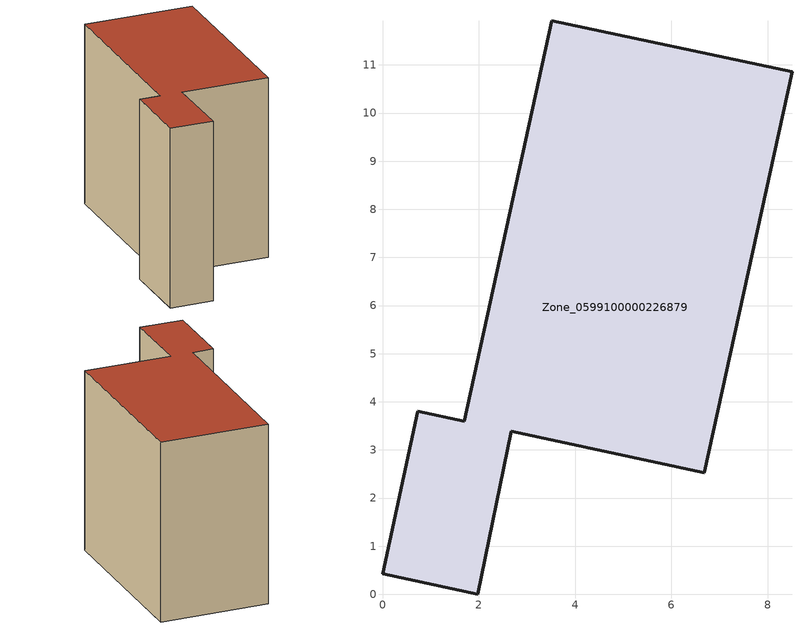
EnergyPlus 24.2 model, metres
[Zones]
Zone_0599100000226879
 floor ground (C_G): 1.98,0 0,0.42 0.73,3.81 1.7,3.6 3.52,11.92 8.51,10.86 6.69,2.53 2.68,3.38 z0
 wall outside (C_F): 0,0.42 1.98,0 2.68,3.38 6.69,2.53 8.51,10.86 3.52,11.92 1.7,3.6 0.73,3.81 0,0.42 z0:8.54
 roof outside (C_R): 1.98,0 2.68,3.38 6.69,2.53 8.51,10.86 3.52,11.92 1.7,3.6 0.73,3.81 0,0.42 z8.54
[BUILDING]
Pand.0599100000226879: North Axis=0; Terrain=City; Loads Convergence Tolerance Value=0.04; Temperature Convergence Tolerance Value=0.4; Solar Distribution=FullExterior; Maximum Number of Warmup Days=25; Minimum Number of Warmup Days=1
[Site:Location]
Rotterdam.The.Hague.AP_ZH_NLD Design_Conditions: Latitude=51.96; Longitude=4.45; Time Zone=1; Elevation=-4.5
[SITE:GROUNDTEMPERATURE:BUILDINGSURFACE]
18, 18, 18, 18, 18, 18, 18, 18, 18, 18, 18, 18
[MATERIAL] Thermal Absorptance=0.9; Solar Absorptance=0.7; Visible Absorptance=0.7
Name | Roughness | Thickness | Conductivity | Density | Specific Heat
G.TI.1975-1991 | MediumSmooth | 0.15 | 0.288461 | 540 | 1210
F.TI.1975-1991 | Rough | 0.3 | 0.230769 | 1920 | 840
R.TI.1975-1991 | MediumRough | 0.2 | 0.153846 | 1500 | 1000
[CONSTRUCTION]
C_G: G.TI.1975-1991
C_F: F.TI.1975-1991
C_R: R.TI.1975-1991
[ZONE]
Zone_0599100000226879: Type=1; Multiplier=1; Ceiling Height=Autocalculate; Volume=Autocalculate; Floor Area=autocalculate; Part of Total Floor Area=Yes
[ZONEINFILTRATION:DESIGNFLOWRATE]
Infil_Zone_0599100000226879: Zone or ZoneList or Space or SpaceList=Zone_0599100000226879; Schedule=AlwaysOn; Design Flow Rate Calculation Method=Flow/Area; Flow Rate per Floor Area=0.003; Constant Term Coefficient=1; Temperature Term Coefficient=0; Velocity Term Coefficient=0; Velocity Squared Term Coefficient=0
[HVACTEMPLATE:ZONE:IDEALLOADSAIRSYSTEM]
Zone_0599100000226879: Maximum Heating Supply Air Temperature=50; Minimum Cooling Supply Air Temperature=13; Maximum Heating Supply Air Humidity Ratio=0.0156; Minimum Cooling Supply Air Humidity Ratio=0.0077; Heating Limit=NoLimit; Cooling Limit=NoLimit; Dehumidification Control Type=ConstantSensibleHeatRatio; Cooling Sensible Heat Ratio=0.7; Dehumidification Setpoint=60; Humidification Control Type=None; Humidification Setpoint=30; Outdoor Air Method=None; Outdoor Air Flow Rate per Person=0.00944; Outdoor Air Flow Rate per Zone Floor Area=0; Outdoor Air Flow Rate per Zone=0; Demand Controlled Ventilation Type=None; Outdoor Air Economizer Type=NoEconomizer; Heat Recovery Type=None; Sensible Heat Recovery Effectiveness=0.7; Latent Heat Recovery Effectiveness=0.65
[ZONECONTROL:THERMOSTAT]
ThermostatControl_Zone_0599100000226879: Zone or ZoneList=Zone_0599100000226879; Control Type Schedule=DualSetpointControlType; Control 1=Thermostat_Zone_0599100000226879; Temperature Difference Between Cutout And Setpoint=0
[THERMOSTATSETPOINT:DUALSETPOINT]
Thermostat_Zone_0599100000226879: Heating Setpoint Temperature Schedule=HeatingSetpoint_Zone_0599100000226879; Cooling Setpoint Temperature Schedule=CoolingSetpoint_Zone_0599100000226879
[SCHEDULE:COMPACT]
HeatingSetpoint_Zone_0599100000226879: Through: 12/31, For: AllDays, Until: 24:00, 21
CoolingSetpoint_Zone_0599100000226879: Through: 12/31, For: AllDays, Until: 24:00, 24
DualSetpointControlType: Through: 12/31, For: AllDays, Until: 24:00, 4
AlwaysOn: Through: 12/31, For: AllDays, Until: 24:00, 1
